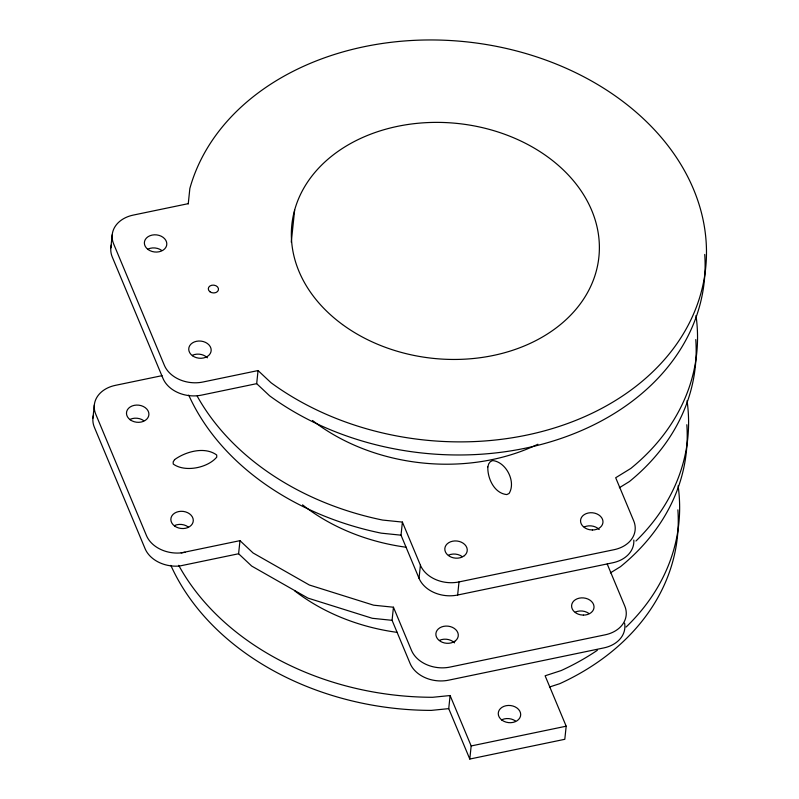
<?xml version="1.0" encoding="UTF-8"?>
<svg xmlns="http://www.w3.org/2000/svg" width="799" height="799" viewBox="0 0 799 799"><rect width="100%" height="100%" fill="white"/><g stroke="black" fill="none" stroke-linecap="round" stroke-linejoin="round"><path stroke-width="1.2" d="M188.244 203.915L189.852 188.484A261.712 200.189 6 0 1 542.741 58.966A261.712 200.189 6 0 1 667.055 356.544A261.712 200.189 6 0 1 270.991 382.711L258.057 370.556L202.946 382.012A30.672 23.461 6 0 1 164.354 365.303L113.638 243.905A30.672 23.461 6 0 1 133.223 215.101L188.324 203.645M92.944 418.107L94.322 405.003M110.841 247.83L112.22 234.736M624.598 623.15A30.672 23.461 6 0 1 603.804 647.919L448.688 680.159A30.672 23.461 6 0 1 410.097 663.45L392.079 620.324L372.264 618.286L307.965 598.111L251.715 566.082L238.601 553.757L239.98 540.653L181.173 552.878A30.672 23.461 6 0 1 146.457 535.57L95.75 414.182A30.672 23.461 6 0 1 115.326 385.368L162.047 375.66M704.728 254.452A261.712 200.189 6 0 1 556.823 439.849A261.712 200.189 6 0 1 269.613 395.815L256.679 383.66L258.057 370.556M291.265 242.157L294.651 209.987M392.079 620.324L393.448 607.22L373.642 605.193L309.343 585.008L253.093 552.988L239.98 540.653M633.807 540.064A30.672 23.461 6 0 1 612.753 562.776L457.637 595.025A30.672 23.461 6 0 1 419.036 578.306L401.028 535.18L402.396 522.087L382.591 520.059A261.712 200.189 6 0 1 197.203 396.134M419.036 578.306L420.414 565.213L402.396 522.087M457.637 595.025L459.006 581.932L614.131 549.682A30.672 23.461 6 0 0 633.707 520.868L615.689 477.742L630.781 468.464A261.712 200.189 6 0 0 695.999 315.535M597.332 650.296A261.712 200.189 6 0 1 561.128 670.581L545.118 675.784L566.181 726.201L564.803 739.295L469.792 759.05L448.728 708.633L450.107 695.539L432.659 697.287A261.712 200.189 6 0 1 178.706 565.332M469.792 759.05L471.17 745.956L450.107 695.539M619.345 487.75L629.402 481.557A261.712 200.189 6 0 0 695.779 339.585M610.396 572.883L620.453 566.701A261.712 200.189 6 0 0 686.83 424.718M549.462 687.02L559.749 683.684A261.712 200.189 6 0 0 677.882 509.852M256.679 383.66L201.568 395.115A30.672 23.461 6 0 1 162.976 378.396L112.269 256.998A30.672 23.461 6 0 1 111.411 244.814M238.601 553.757L179.795 565.982A30.672 23.461 6 0 1 145.078 548.673L94.372 427.275A30.672 23.461 6 0 1 93.513 415.081M471.17 745.956L566.181 726.201M181.173 552.878L185.048 552.289M448.728 708.633L431.28 710.391A261.712 200.189 6 0 1 170.846 565.382M401.028 535.18L381.213 533.153A261.712 200.189 6 0 1 188.734 395.115M607.22 564.014L624.758 606.012A30.672 23.461 6 0 1 605.183 634.815L450.067 667.065A30.672 23.461 6 0 1 411.465 650.346L393.448 607.22M678.101 485.812A261.712 200.189 6 0 1 626.106 627.035M406.282 547.255A179.925 137.628 6 0 1 302.561 504.858M687.05 400.669A261.712 200.189 6 0 1 635.954 541.023M537.877 444.244A179.925 137.628 6 0 1 312.509 420.504M459.006 581.932A30.672 23.461 6 0 1 420.414 565.213M448.519 555.175A11.246 8.599 6 0 1 462.142 556.563M584.259 526.96A11.246 8.599 6 0 1 599.21 529.507M575.31 612.094A11.246 8.599 6 0 1 588.923 613.492M439.58 640.309A11.246 8.599 6 0 1 454.531 642.865M192.459 355.255A11.246 8.599 6 0 1 207.42 357.812M148.085 249.038A11.246 8.599 6 0 1 161.708 250.437M174.562 525.532A11.246 8.599 6 0 1 188.184 526.931M130.187 419.315A11.246 8.599 6 0 1 143.81 420.713M501.982 719.689A11.246 8.599 6 0 1 515.595 721.078M397.333 632.389A179.925 137.628 6 0 1 294.611 590.771M487.829 466.976C487.4 478.301 494.311 493.412 506.816 494.571L509.083 493.472C516.294 481.857 506.147 461.892 492.613 460.564L490.336 461.672L488.708 463.849L487.829 466.976M174.572 459.635L173.163 461.922L173.243 464.039C184.978 472.579 207.65 467.964 216.769 457.118L216.689 455.001C204.804 446.242 185.807 451.515 174.572 459.635M464.379 555.685L462.152 557.053A11.246 8.599 6 0 1 444.923 550.301A11.246 8.599 6 0 1 459.285 541.452A11.246 8.599 6 0 1 464.379 555.685M455.43 640.818L453.203 642.186A11.246 8.599 6 0 1 435.974 635.435A11.246 8.599 6 0 1 450.336 626.596A11.246 8.599 6 0 1 455.43 640.818M592.369 529.987L589.442 529.687A11.246 8.599 6 0 1 582.791 515.784A11.246 8.599 6 0 1 601.657 517.712A11.246 8.599 6 0 1 592.369 529.987M583.42 615.12L580.493 614.821A11.246 8.599 6 0 1 573.842 600.918A11.246 8.599 6 0 1 592.708 602.855A11.246 8.599 6 0 1 583.42 615.12M342.511 324.554A154.367 118.082 6 0 0 596.074 271.84A154.367 118.082 6 0 0 397.502 126.352A154.367 118.082 6 0 0 342.511 324.554M192.469 355.745A11.246 8.599 6 0 0 210.946 351.9A11.246 8.599 6 0 0 196.474 341.303A11.246 8.599 6 0 0 192.469 355.745M148.095 249.528A11.246 8.599 6 0 0 166.572 245.683A11.246 8.599 6 0 0 152.11 235.086A11.246 8.599 6 0 0 148.095 249.528M174.572 526.012A11.246 8.599 6 0 0 193.048 522.176A11.246 8.599 6 0 0 178.586 511.58A11.246 8.599 6 0 0 174.572 526.012M130.207 419.795A11.246 8.599 6 0 0 148.674 415.959A11.246 8.599 6 0 0 134.212 405.353A11.246 8.599 6 0 0 130.207 419.795M209.997 291.795A5.114 3.905 6 0 0 218.397 290.057A5.114 3.905 6 0 0 211.815 285.233A5.114 3.905 6 0 0 209.997 291.795M501.992 720.169A11.246 8.599 6 0 0 520.459 716.323A11.246 8.599 6 0 0 505.997 705.727A11.246 8.599 6 0 0 501.992 720.169"/></g></svg>
